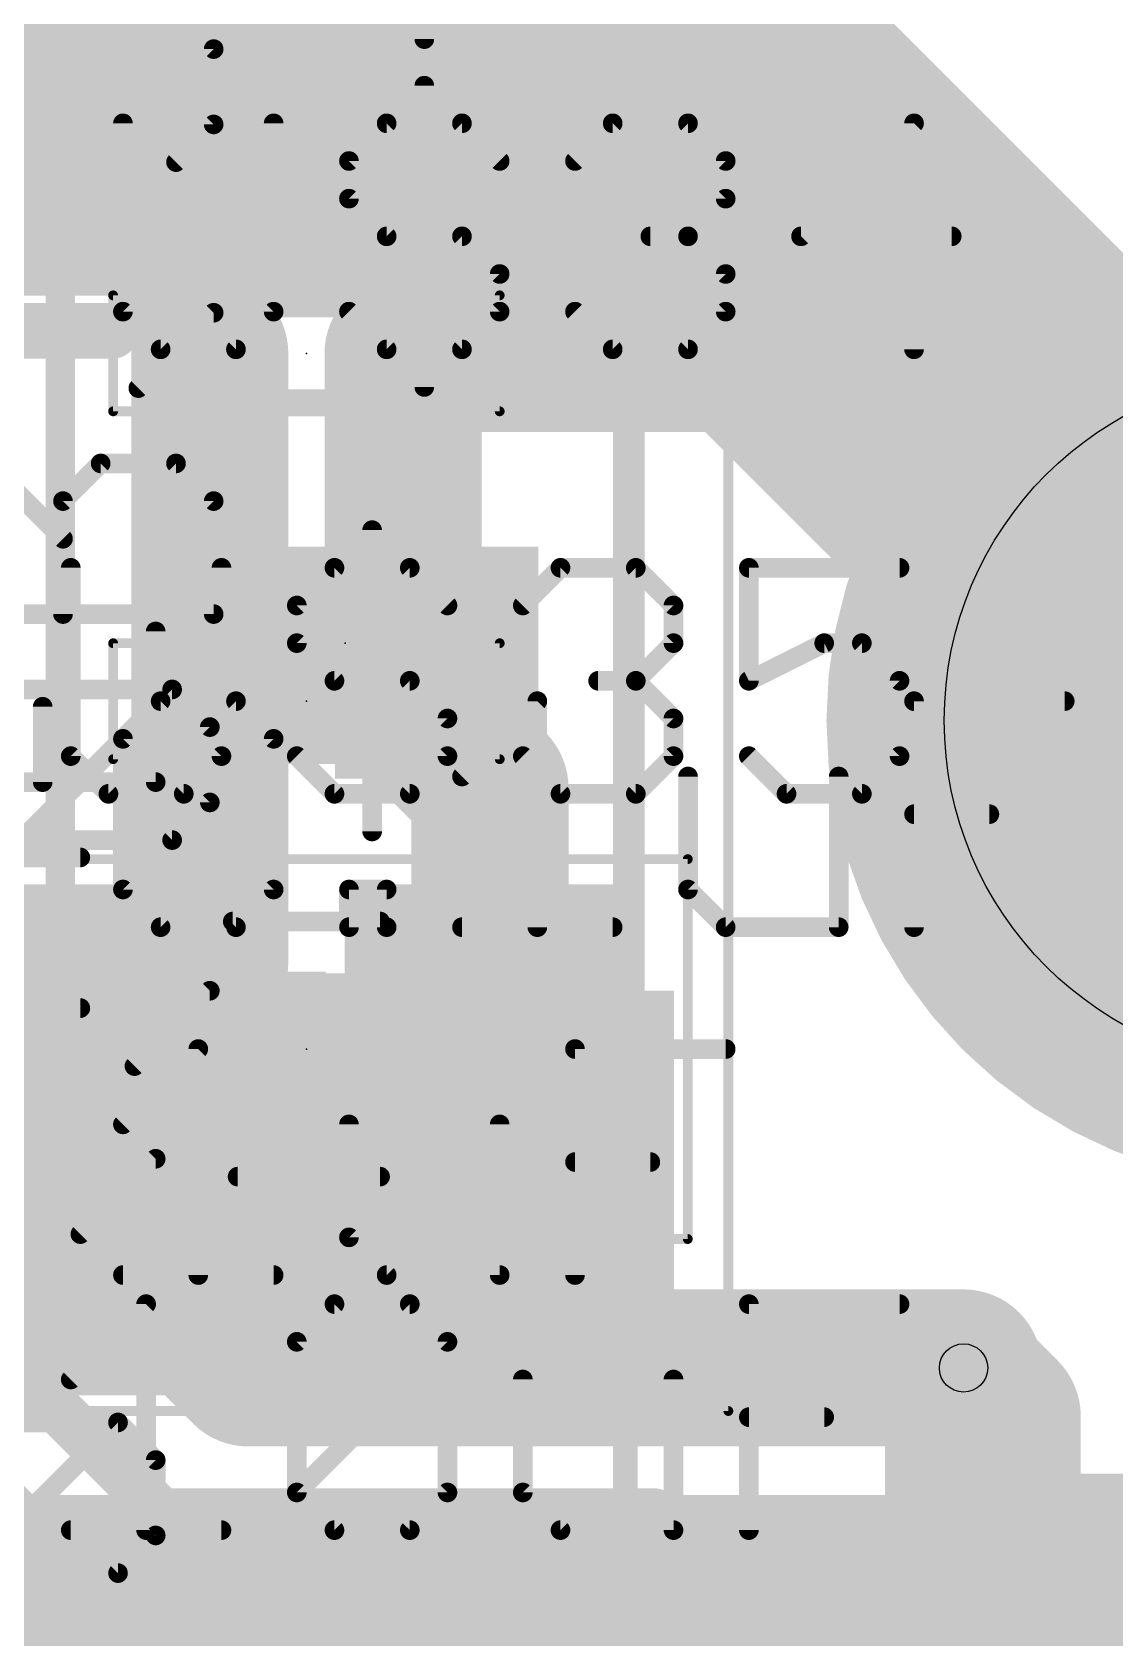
# Model space of a CAD drawing. Extents: x 61.5 to 101.4, y 9 to 89.5.
# Drawn here: x 81.08 to 86.68, y 73 to 81.31 of the extents above; entities that cross this region are included whole.
import ezdxf

# ---------------------------------------------------------------- set-up
doc = ezdxf.new("R2010")
doc.units = 0
for name, color, linetype in [('1', 22, 'CONTINUOUS'), ('16', 175, 'CONTINUOUS'), ('17', 82, 'CONTINUOUS'), ('18', 82, 'CONTINUOUS'), ('21', 253, 'CONTINUOUS'), ('22', 253, 'CONTINUOUS'), ('23', 7, 'CONTINUOUS'), ('24', 7, 'CONTINUOUS'), ('25', 253, 'CONTINUOUS'), ('26', 253, 'CONTINUOUS'), ('27', 253, 'CONTINUOUS'), ('28', 253, 'CONTINUOUS'), ('29', 253, 'CONTINUOUS'), ('30', 253, 'CONTINUOUS'), ('31', 253, 'CONTINUOUS'), ('32', 253, 'CONTINUOUS'), ('35', 253, 'CONTINUOUS'), ('36', 253, 'CONTINUOUS'), ('39', 22, 'CONTINUOUS'), ('40', 175, 'CONTINUOUS'), ('44', 253, 'CONTINUOUS'), ('51', 253, 'CONTINUOUS'), ('52', 253, 'CONTINUOUS')]:
    doc.layers.add(name, color=color, linetype=linetype)

# ---------------------------------------------------------------- blocks, each defined once
blk = doc.blocks.new('RECT')
blk.add_solid([(-0.5, -0.5), (0.5, -0.5), (-0.5, 0.5), (0.5, 0.5)])
blk = doc.blocks.new('ROUNDP')
at = {"const_width": 0.5}
blk.add_lwpolyline([(0, -0.25, 1), (0, 0.25, 1), (0, -0.25)], format="xyb", dxfattribs=at)
blk = doc.blocks.new('ROUNDV')
at = {"const_width": 0.5}
blk.add_lwpolyline([(0, -0.25, 1), (0, 0.25, 1), (0, -0.25)], format="xyb", dxfattribs=at)

msp = doc.modelspace()

# ---------------------------------------------------------------- linework, layer by layer
at = {"layer": '1'}
for points, const_width in [([(80.95, 80.7), (82, 79.65)], 0.254), ([(82, 79.65), (82, 77.85)], 0.8128), ([(83, 77.85), (83, 79.65)], 0.8128), ([(83, 79.65), (85.7, 79.65)], 0.8128), ([(85.7, 79.65), (87.6, 77.75)], 0.8128), ([(82, 79.65), (81.75, 79.65)], 0.254), ([(82, 77.85), (82, 76.55)], 0.8128), ([(83.4, 77.45), (83, 77.85)], 0.8128), ([(83.4, 77.45), (83.45, 77.4)], 0.8128), ([(83.45, 77.4), (83.45, 76.05)], 0.8128), ([(82, 76.55), (82, 76.5)], 0.8128), ([(82, 76.5), (81.55, 76.05)], 0.8128), ([(81.55, 76.05), (81.55, 75.05)], 0.8128), ([(81.55, 75.05), (82.2, 74.4)], 0.8128), ([(80.45, 74.95), (81.75, 73.65)], 0.254), ([(82.2, 74.4), (85.9, 74.4)], 0.8128), ([(85.9, 74.4), (85.9, 74.35)], 0.8128), ([(85.9, 74.35), (86.1, 74.15)], 0.8128), ([(86.1, 69.15), (86.1, 74.15)], 0.8128), ([(80.85, 73.8), (81.45, 73.2)], 0.254), ([(87.9, 73.65), (85.95, 73.65)], 0.4064), ([(81.75, 73.65), (84.3, 73.65)], 0.254), ([(84.3, 73.65), (85.35, 72.6)], 0.254), ([(81.45, 73.2), (83.85, 73.2)], 0.254), ([(83.85, 73.2), (84.75, 72.3)], 0.254)]:
    msp.add_lwpolyline(points, dxfattribs=dict(at, const_width=const_width))
for points, const_width in [([(82.2032, 79.65, 1), (81.7968, 79.65)], 0.4064), ([(83.2032, 79.65, 1), (82.7968, 79.65)], 0.4064), ([(83, 79.8532, 1), (83, 79.4468)], 0.4064), ([(85.8437, 79.7937, 1), (85.5563, 79.5063)], 0.4064), ([(85.7, 79.4468, 1), (85.7, 79.8532)], 0.4064), ([(81.75, 79.7135, 1), (81.75, 79.5865)], 0.127), ([(82, 79.5865, 1), (82, 79.7135)], 0.127), ([(81.9551, 79.6051, 1), (82.0449, 79.6949)], 0.127), ([(82.2032, 77.85, 1), (81.7968, 77.85)], 0.4064), ([(83.1437, 77.9937, 1), (82.8563, 77.7063)], 0.4064), ([(81.7968, 77.85, 1), (82.2032, 77.85)], 0.4064), ([(82.7968, 77.85, 1), (83.2032, 77.85)], 0.4064), ([(83.5437, 77.5937, 1), (83.2563, 77.3063)], 0.4064), ([(83.6532, 77.4, 1), (83.2468, 77.4)], 0.4064), ([(83.2563, 77.3063, 1), (83.5437, 77.5937)], 0.4064), ([(83.3063, 77.2563, 1), (83.5937, 77.5437)], 0.4064), ([(82.2032, 76.55, 1), (81.7968, 76.55)], 0.4064), ([(82.1437, 76.3563, 1), (81.8563, 76.6437)], 0.4064), ([(81.7968, 76.55, 1), (82.2032, 76.55)], 0.4064), ([(81.7968, 76.5, 1), (82.2032, 76.5)], 0.4064), ([(81.7532, 76.05, 1), (81.3468, 76.05)], 0.4064), ([(81.4063, 76.1937, 1), (81.6937, 75.9063)], 0.4064), ([(83.2468, 76.05, 1), (83.6532, 76.05)], 0.4064), ([(81.6937, 75.1937, 1), (81.4063, 74.9063)], 0.4064), ([(81.3468, 75.05, 1), (81.7532, 75.05)], 0.4064), ([(82.2, 74.6032, 1), (82.2, 74.1968)], 0.4064), ([(86.1032, 74.4, 1), (85.6968, 74.4)], 0.4064), ([(85.9, 74.1968, 1), (85.9, 74.6032)], 0.4064), ([(82.0563, 74.2563, 1), (82.3437, 74.5437)], 0.4064), ([(86.0437, 74.4937, 1), (85.7563, 74.2063)], 0.4064), ([(85.6968, 74.35, 1), (86.1032, 74.35)], 0.4064), ([(86.3032, 74.15, 1), (85.8968, 74.15)], 0.4064), ([(85.9563, 74.0063, 1), (86.2437, 74.2937)], 0.4064), ([(85.95, 73.7516, 1), (85.95, 73.5484)], 0.2032), ([(81.75, 73.7135, 1), (81.75, 73.5865)], 0.127), ([(81.7051, 73.6051, 1), (81.7949, 73.6949)], 0.127), ([(84.3449, 73.6949, 1), (84.2551, 73.6051)], 0.127), ([(84.3, 73.5865, 1), (84.3, 73.7135)], 0.127), ([(81.45, 73.2635, 1), (81.45, 73.1365)], 0.127), ([(81.4051, 73.1551, 1), (81.4949, 73.2449)], 0.127), ([(83.8949, 73.2449, 1), (83.8051, 73.1551)], 0.127), ([(83.85, 73.1365, 1), (83.85, 73.2635)], 0.127)]:
    msp.add_lwpolyline(points, format="xyb", dxfattribs=dict(at, const_width=const_width))
at = {"layer": '16'}
for points, const_width in [([(82.7, 80.95), (81.55, 82.1)], 1.016), ([(82.7, 80.95), (84.4, 80.95)], 2.1844), ([(84.4, 80.95), (87.6, 77.75)], 2.1844), ([(81.5, 79.75), (82.7, 80.95)], 0.254), ([(80.3, 79.75), (81.5, 79.75)], 0.254), ([(80.1115, 75.35), (79.9389, 75.1774)], 2.1844), ([(80.25, 75.35), (80.1115, 75.35)], 2.1844), ([(82.7, 75.35), (80.25, 75.35)], 2.1844), ([(85.9, 74.4), (85.9, 73.25)], 0.8128), ([(81.2, 72.65), (80.325, 71.775)], 2.1844), ([(81.2, 72.65), (87.8918, 72.65)], 2.1844)]:
    msp.add_lwpolyline(points, dxfattribs=dict(at, const_width=const_width))
for points, const_width in [([(82.7, 81.4961, 1), (82.7, 80.4039)], 1.0922), ([(84.7862, 81.3362, 1), (84.0138, 80.5638)], 1.0922), ([(84.4, 80.4039, 1), (84.4, 81.4961)], 1.0922), ([(82.5204, 80.7704, 1), (82.8796, 81.1296)], 0.508), ([(82.7449, 80.9051, 1), (82.6551, 80.9949)], 0.127), ([(81.4551, 79.7949, 1), (81.5449, 79.7051)], 0.127), ([(81.5, 79.6865, 1), (81.5, 79.8135)], 0.127), ([(87.2138, 77.3638, 1), (87.9862, 78.1362)], 1.0922), ([(80.4976, 74.9638, 1), (79.7253, 75.7362)], 1.0922), ([(80.25, 74.8039, 1), (80.25, 75.8961)], 1.0922), ([(82.7, 74.8039, 1), (82.7, 75.8961)], 1.0922), ([(86.1032, 74.4, 1), (85.6968, 74.4)], 0.4064), ([(85.9, 74.4, 0.4142), (87.65, 72.65)], 0.254), ([(85.9635, 74.4, 1), (85.8365, 74.4)], 0.127), ([(81.2, 73.1961, 1), (81.2, 72.1039)], 1.0922), ([(81.5862, 72.2638, 1), (80.8138, 73.0362)], 1.0922), ([(85.6968, 73.25, 1), (86.1032, 73.25)], 0.4064)]:
    msp.add_lwpolyline(points, format="xyb", dxfattribs=dict(at, const_width=const_width))
at = {"layer": '21', "const_width": 0.127}
msp.add_lwpolyline([(84.15, 89.25), (84.15, 9.25)], dxfattribs=at)
at = {"layer": '22', "const_width": 0.1524}
for points in [[(81.227, 79.623), (81.227, 76.652)], [(84.173, 79.623), (84.173, 76.652)]]:
    msp.add_lwpolyline(points, dxfattribs=at)
at = {"layer": '22', "const_width": 0.0762}
for points in [[(81.2651, 79.623, 1), (81.1889, 79.623)], [(84.2111, 79.623, 1), (84.1349, 79.623)], [(81.1889, 76.652, 1), (81.2651, 76.652)], [(84.1349, 76.652, 1), (84.2111, 76.652)]]:
    msp.add_lwpolyline(points, format="xyb", dxfattribs=at)
at = {"layer": '23'}
for p in [(82.5, 79.65), (82.5, 77.85), (82.5, 76.05)]:
    msp.add_point(p, dxfattribs=at)
at = {"layer": '24'}
msp.add_point((82.7, 78.15), dxfattribs=at)
at = {"layer": '25', "const_width": 0.1016}
for points in [[(83.11, 82.8351), (83.11, 81.2759)], [(83.11, 81.0351), (83.11, 79.4759)], [(81.5508, 80.8402), (81.5508, 79.8657)], [(82.3304, 79.8657), (82.3304, 80.8402)], [(82.7202, 80.6453), (82.9151, 80.8402)], [(82.9151, 80.8402), (83.3049, 80.8402)], [(83.3049, 80.8402), (83.4998, 80.6453)], [(83.8896, 80.6453), (84.0845, 80.8402)], [(84.0845, 80.8402), (84.4743, 80.8402)], [(84.4743, 80.8402), (84.6692, 80.6453)], [(85.6437, 80.8402), (85.059, 80.2555)], [(85.6437, 79.6708), (85.6437, 80.8402)], [(82.7202, 80.4504), (82.7202, 80.6453)], [(84.6692, 80.6453), (84.6692, 80.4504)], [(82.9151, 80.2555), (82.7202, 80.4504)], [(84.6692, 80.4504), (84.4743, 80.2555)], [(83.3049, 80.2555), (82.9151, 80.2555)], [(83.4998, 80.0606), (83.3049, 80.2555)], [(84.4743, 80.2555), (84.2794, 80.2555)], [(84.4743, 80.2555), (84.6692, 80.0606)], [(85.059, 80.2555), (85.8386, 80.2555)], [(83.4998, 79.8657), (83.4998, 80.0606)], [(84.6692, 80.0606), (84.6692, 79.8657)], [(81.5508, 79.8657), (81.7457, 79.6708)], [(82.1355, 79.6708), (82.3304, 79.8657)], [(82.7202, 79.8657), (82.9151, 79.6708)], [(83.3049, 79.6708), (83.4998, 79.8657)], [(84.0845, 79.6708), (83.8896, 79.8657)], [(84.6692, 79.8657), (84.4743, 79.6708)], [(81.7457, 79.6708), (82.1355, 79.6708)], [(82.9151, 79.6708), (83.3049, 79.6708)], [(84.4743, 79.6708), (84.0845, 79.6708)], [(82.84, 78.7351), (82.84, 77.1759)], [(81.2808, 78.5402), (81.2808, 77.5657)], [(82.0604, 77.5657), (82.0604, 78.5402)], [(82.4502, 78.3453), (82.6451, 78.5402)], [(82.6451, 78.5402), (83.0349, 78.5402)], [(83.0349, 78.5402), (83.2298, 78.3453)], [(83.6196, 78.3453), (83.8145, 78.5402)], [(83.8145, 78.5402), (84.2043, 78.5402)], [(84.2043, 78.5402), (84.3992, 78.3453)], [(85.5686, 78.5402), (84.789, 78.5402)], [(84.789, 78.5402), (84.789, 77.9555)], [(82.4502, 78.1504), (82.4502, 78.3453)], [(84.3992, 78.3453), (84.3992, 78.1504)], [(82.6451, 77.9555), (82.4502, 78.1504)], [(84.3992, 78.1504), (84.2043, 77.9555)], [(84.789, 77.9555), (85.1788, 78.1504)], [(85.1788, 78.1504), (85.3737, 78.1504)], [(85.3737, 78.1504), (85.5686, 77.9555)], [(83.0349, 77.9555), (82.6451, 77.9555)], [(83.2298, 77.7606), (83.0349, 77.9555)], [(84.2043, 77.9555), (84.0094, 77.9555)], [(84.2043, 77.9555), (84.3992, 77.7606)], [(85.5686, 77.9555), (85.5686, 77.5657)], [(83.2298, 77.5657), (83.2298, 77.7606)], [(84.3992, 77.7606), (84.3992, 77.5657)], [(81.2808, 77.5657), (81.4757, 77.3708)], [(81.8655, 77.3708), (82.0604, 77.5657)], [(82.4502, 77.5657), (82.6451, 77.3708)], [(83.0349, 77.3708), (83.2298, 77.5657)], [(83.8145, 77.3708), (83.6196, 77.5657)], [(84.3992, 77.5657), (84.2043, 77.3708)], [(84.9839, 77.3708), (84.789, 77.5657)], [(85.5686, 77.5657), (85.3737, 77.3708)], [(81.4757, 77.3708), (81.8655, 77.3708)], [(82.6451, 77.3708), (83.0349, 77.3708)], [(84.2043, 77.3708), (83.8145, 77.3708)], [(85.3737, 77.3708), (84.9839, 77.3708)]]:
    msp.add_lwpolyline(points, dxfattribs=at)
at = {"layer": '25', "const_width": 0.0508}
for points in [[(83.0846, 81.2759, 1), (83.1354, 81.2759)], [(83.1354, 81.0351, 1), (83.0846, 81.0351)], [(81.5762, 80.8402, 1), (81.5254, 80.8402)], [(82.3558, 80.8402, 1), (82.305, 80.8402)], [(82.9151, 80.8656, 1), (82.9151, 80.8148)], [(82.9331, 80.8222, 1), (82.8971, 80.8582)], [(83.3229, 80.8582, 1), (83.2869, 80.8222)], [(83.3049, 80.8148, 1), (83.3049, 80.8656)], [(84.0845, 80.8656, 1), (84.0845, 80.8148)], [(84.1025, 80.8222, 1), (84.0665, 80.8582)], [(84.4923, 80.8582, 1), (84.4563, 80.8222)], [(84.4743, 80.8148, 1), (84.4743, 80.8656)], [(85.6691, 80.8402, 1), (85.6183, 80.8402)], [(85.6616, 80.8222, 1), (85.6257, 80.8582)], [(82.7022, 80.6633, 1), (82.7382, 80.6273)], [(82.7456, 80.6453, 1), (82.6948, 80.6453)], [(83.4818, 80.6273, 1), (83.5178, 80.6633)], [(83.8716, 80.6633, 1), (83.9076, 80.6273)], [(84.6946, 80.6453, 1), (84.6438, 80.6453)], [(84.6512, 80.6273, 1), (84.6872, 80.6633)], [(82.7382, 80.4684, 1), (82.7022, 80.4324)], [(82.6948, 80.4504, 1), (82.7456, 80.4504)], [(84.6438, 80.4504, 1), (84.6946, 80.4504)], [(84.6872, 80.4324, 1), (84.6512, 80.4684)], [(82.9151, 80.2809, 1), (82.9151, 80.2301)], [(82.8971, 80.2375, 1), (82.9331, 80.2735)], [(83.3229, 80.2735, 1), (83.2869, 80.2375)], [(83.3049, 80.2301, 1), (83.3049, 80.2809)], [(84.2794, 80.2809, 1), (84.2794, 80.2301)], [(84.4923, 80.2735, 1), (84.4563, 80.2375)], [(84.4563, 80.2735, 1), (84.4923, 80.2375)], [(84.4743, 80.2301, 1), (84.4743, 80.2809)], [(85.041, 80.2735, 1), (85.077, 80.2375)], [(85.059, 80.2809, 1), (85.059, 80.2301)], [(85.8386, 80.2301, 1), (85.8386, 80.2809)], [(83.5252, 80.0606, 1), (83.4744, 80.0606)], [(83.4818, 80.0426, 1), (83.5178, 80.0786)], [(84.6946, 80.0606, 1), (84.6438, 80.0606)], [(84.6512, 80.0426, 1), (84.6872, 80.0786)], [(81.5688, 79.8837, 1), (81.5328, 79.8477)], [(81.5254, 79.8657, 1), (81.5762, 79.8657)], [(82.305, 79.8657, 1), (82.3558, 79.8657)], [(82.3484, 79.8477, 1), (82.3124, 79.8837)], [(82.7382, 79.8837, 1), (82.7022, 79.8477)], [(83.4744, 79.8657, 1), (83.5252, 79.8657)], [(83.5178, 79.8477, 1), (83.4818, 79.8837)], [(83.9076, 79.8837, 1), (83.8716, 79.8477)], [(84.6438, 79.8657, 1), (84.6946, 79.8657)], [(84.6872, 79.8477, 1), (84.6512, 79.8837)], [(81.7457, 79.6962, 1), (81.7457, 79.6454)], [(81.7277, 79.6528, 1), (81.7637, 79.6888)], [(82.1175, 79.6888, 1), (82.1535, 79.6528)], [(82.1355, 79.6454, 1), (82.1355, 79.6962)], [(82.9151, 79.6962, 1), (82.9151, 79.6454)], [(82.8971, 79.6528, 1), (82.9331, 79.6888)], [(83.2869, 79.6888, 1), (83.3229, 79.6528)], [(83.3049, 79.6454, 1), (83.3049, 79.6962)], [(84.0845, 79.6962, 1), (84.0845, 79.6454)], [(84.0665, 79.6528, 1), (84.1025, 79.6888)], [(84.4563, 79.6888, 1), (84.4923, 79.6528)], [(84.4743, 79.6454, 1), (84.4743, 79.6962)], [(85.6183, 79.6708, 1), (85.6691, 79.6708)], [(83.0846, 79.4759, 1), (83.1354, 79.4759)], [(82.8654, 78.7351, 1), (82.8146, 78.7351)], [(81.3062, 78.5402, 1), (81.2554, 78.5402)], [(82.0858, 78.5402, 1), (82.035, 78.5402)], [(82.6451, 78.5656, 1), (82.6451, 78.5148)], [(82.6631, 78.5222, 1), (82.6271, 78.5582)], [(83.0529, 78.5582, 1), (83.0169, 78.5222)], [(83.0349, 78.5148, 1), (83.0349, 78.5656)], [(83.8145, 78.5656, 1), (83.8145, 78.5148)], [(83.8325, 78.5222, 1), (83.7965, 78.5582)], [(84.2223, 78.5582, 1), (84.1863, 78.5222)], [(84.2043, 78.5148, 1), (84.2043, 78.5656)], [(84.789, 78.5656, 1), (84.789, 78.5148)], [(84.8144, 78.5402, 1), (84.7636, 78.5402)], [(85.5686, 78.5148, 1), (85.5686, 78.5656)], [(82.4322, 78.3633, 1), (82.4682, 78.3273)], [(82.4756, 78.3453, 1), (82.4248, 78.3453)], [(83.2118, 78.3273, 1), (83.2478, 78.3633)], [(83.6016, 78.3633, 1), (83.6376, 78.3273)], [(84.4246, 78.3453, 1), (84.3738, 78.3453)], [(84.3812, 78.3273, 1), (84.4172, 78.3633)], [(82.4682, 78.1684, 1), (82.4322, 78.1324)], [(84.4172, 78.1324, 1), (84.3812, 78.1684)], [(85.1788, 78.1758, 1), (85.1788, 78.125)], [(85.1901, 78.1277, 1), (85.1674, 78.1731)], [(85.3916, 78.1684, 1), (85.3557, 78.1324)], [(85.3737, 78.125, 1), (85.3737, 78.1758)], [(82.4248, 78.1504, 1), (82.4756, 78.1504)], [(84.3738, 78.1504, 1), (84.4246, 78.1504)], [(82.6451, 77.9809, 1), (82.6451, 77.9301)], [(82.6271, 77.9375, 1), (82.6631, 77.9735)], [(83.0529, 77.9735, 1), (83.0169, 77.9375)], [(83.0349, 77.9301, 1), (83.0349, 77.9809)], [(84.0094, 77.9809, 1), (84.0094, 77.9301)], [(84.2223, 77.9735, 1), (84.1863, 77.9375)], [(84.1863, 77.9735, 1), (84.2223, 77.9375)], [(84.2043, 77.9301, 1), (84.2043, 77.9809)], [(84.7776, 77.9782, 1), (84.8003, 77.9328)], [(84.7636, 77.9555, 1), (84.8144, 77.9555)], [(85.594, 77.9555, 1), (85.5432, 77.9555)], [(85.5506, 77.9375, 1), (85.5865, 77.9735)], [(83.2552, 77.7606, 1), (83.2044, 77.7606)], [(83.2118, 77.7426, 1), (83.2478, 77.7786)], [(84.4246, 77.7606, 1), (84.3738, 77.7606)], [(84.3812, 77.7426, 1), (84.4172, 77.7786)], [(81.2988, 77.5837, 1), (81.2628, 77.5477)], [(82.0784, 77.5477, 1), (82.0424, 77.5837)], [(82.4682, 77.5837, 1), (82.4322, 77.5477)], [(83.2478, 77.5477, 1), (83.2118, 77.5837)], [(83.6376, 77.5837, 1), (83.6016, 77.5477)], [(84.4172, 77.5477, 1), (84.3812, 77.5837)], [(84.807, 77.5837, 1), (84.771, 77.5477)], [(85.5865, 77.5477, 1), (85.5506, 77.5837)], [(81.2554, 77.5657, 1), (81.3062, 77.5657)], [(82.035, 77.5657, 1), (82.0858, 77.5657)], [(83.2044, 77.5657, 1), (83.2552, 77.5657)], [(84.3738, 77.5657, 1), (84.4246, 77.5657)], [(85.5432, 77.5657, 1), (85.594, 77.5657)], [(81.4757, 77.3962, 1), (81.4757, 77.3454)], [(81.4577, 77.3528, 1), (81.4937, 77.3888)], [(81.8475, 77.3888, 1), (81.8835, 77.3528)], [(81.8655, 77.3454, 1), (81.8655, 77.3962)], [(82.6451, 77.3962, 1), (82.6451, 77.3454)], [(82.6271, 77.3528, 1), (82.6631, 77.3888)], [(83.0169, 77.3888, 1), (83.0529, 77.3528)], [(83.0349, 77.3454, 1), (83.0349, 77.3962)], [(83.8145, 77.3962, 1), (83.8145, 77.3454)], [(83.7965, 77.3528, 1), (83.8325, 77.3888)], [(84.1863, 77.3888, 1), (84.2223, 77.3528)], [(84.2043, 77.3454, 1), (84.2043, 77.3962)], [(84.9839, 77.3962, 1), (84.9839, 77.3454)], [(84.9659, 77.3528, 1), (85.0018, 77.3888)], [(85.3557, 77.3888, 1), (85.3916, 77.3528)], [(85.3737, 77.3454, 1), (85.3737, 77.3962)], [(82.8146, 77.1759, 1), (82.8654, 77.1759)]]:
    msp.add_lwpolyline(points, format="xyb", dxfattribs=at)
at = {"layer": '26', "const_width": 0.1016}
for points in [[(80.8508, 80.6396), (81.6304, 81.4192)], [(81.8253, 81.4192), (82.0202, 81.2243)], [(82.0202, 81.2243), (82.0202, 80.8345)], [(82.0202, 80.8345), (81.8253, 80.6396)], [(82.0202, 79.86), (80.8508, 79.86)], [(81.6304, 79.4702), (82.0202, 79.86)], [(81.2406, 78.6906), (80.8508, 79.0804)], [(81.4355, 79.0804), (81.2406, 78.8855)], [(81.8253, 79.0804), (81.4355, 79.0804)], [(82.0202, 78.8855), (81.8253, 79.0804)], [(81.2406, 78.8855), (81.2406, 78.3008)], [(82.0202, 78.3008), (82.0202, 78.8855)], [(80.8508, 78.3008), (82.0202, 78.3008)]]:
    msp.add_lwpolyline(points, dxfattribs=at)
at = {"layer": '26', "const_width": 0.0508}
for points in [[(82.0456, 81.2243, 1), (81.9948, 81.2243)], [(82.0022, 81.2063, 1), (82.0382, 81.2423)], [(81.9948, 80.8345, 1), (82.0456, 80.8345)], [(82.0382, 80.8165, 1), (82.0022, 80.8525)], [(81.8073, 80.6576, 1), (81.8433, 80.6216)], [(82.0382, 79.842, 1), (82.0022, 79.878)], [(82.0202, 79.8346, 1), (82.0202, 79.8854)], [(81.6124, 79.4882, 1), (81.6484, 79.4522)], [(81.4355, 79.1058, 1), (81.4355, 79.055)], [(81.4535, 79.0624, 1), (81.4175, 79.0984)], [(81.8433, 79.0984, 1), (81.8073, 79.0624)], [(81.8253, 79.055, 1), (81.8253, 79.1058)], [(81.266, 78.8855, 1), (81.2152, 78.8855)], [(82.0456, 78.8855, 1), (81.9948, 78.8855)], [(81.2226, 78.9035, 1), (81.2586, 78.8675)], [(82.0022, 78.8675, 1), (82.0382, 78.9035)], [(81.2226, 78.6726, 1), (81.2586, 78.7086)], [(81.2152, 78.3008, 1), (81.266, 78.3008)], [(81.9948, 78.3008, 1), (82.0456, 78.3008)], [(82.0202, 78.2754, 1), (82.0202, 78.3262)]]:
    msp.add_lwpolyline(points, format="xyb", dxfattribs=at)
at = {"layer": '27', "const_width": 0.1016}
for points in [[(81.5508, 77.6553), (81.7457, 77.8502)], [(81.7457, 77.8502), (82.1355, 77.8502)], [(82.1355, 77.8502), (82.3304, 77.6553)], [(83.3049, 77.4604), (83.6947, 77.8502)], [(83.6947, 77.8502), (83.6947, 76.6808)], [(85.6437, 76.6808), (85.6437, 77.8502)], [(85.6437, 77.8502), (86.4233, 77.8502)], [(81.5508, 76.8757), (81.5508, 77.6553)], [(81.5508, 76.8757), (82.3304, 77.6553)], [(82.3304, 77.6553), (82.3304, 76.8757)], [(84.4743, 77.4604), (84.4743, 76.8757)], [(85.2539, 76.6808), (85.2539, 77.4604)], [(85.6437, 77.2655), (86.0335, 77.2655)], [(81.7457, 76.6808), (81.5508, 76.8757)], [(82.3304, 76.8757), (82.1355, 76.6808)], [(82.7202, 76.6808), (82.7202, 76.8757)], [(82.7202, 76.8757), (82.9151, 76.8757)], [(82.9151, 76.8757), (82.9151, 76.6808)], [(84.4743, 76.8757), (84.6692, 76.6808)], [(82.1355, 76.6808), (81.7457, 76.6808)], [(82.9151, 76.6808), (82.7202, 76.6808)], [(83.3049, 76.6808), (84.0845, 76.6808)], [(84.6692, 76.6808), (85.2539, 76.6808)], [(81.5508, 75.6604), (81.9406, 76.0502)], [(81.9406, 76.0502), (81.9406, 74.8808)], [(83.8896, 74.8808), (83.8896, 76.0502)], [(83.8896, 76.0502), (84.6692, 76.0502)], [(82.7202, 75.6604), (82.7202, 75.0757)], [(83.4998, 74.8808), (83.4998, 75.6604)], [(83.8896, 75.4655), (84.2794, 75.4655)], [(82.7202, 75.0757), (82.9151, 74.8808)], [(81.5508, 74.8808), (82.3304, 74.8808)], [(82.9151, 74.8808), (83.4998, 74.8808)], [(81.2808, 74.3404), (81.6706, 74.7302)], [(81.6706, 74.7302), (81.6706, 73.5608)], [(82.4502, 74.5353), (82.6451, 74.7302)], [(82.6451, 74.7302), (83.0349, 74.7302)], [(83.0349, 74.7302), (83.2298, 74.5353)], [(84.789, 73.5608), (84.789, 74.7302)], [(84.789, 74.7302), (85.5686, 74.7302)], [(82.4502, 73.7557), (82.4502, 74.5353)], [(82.4502, 73.7557), (83.2298, 74.5353)], [(83.2298, 74.5353), (83.2298, 73.7557)], [(83.6196, 74.3404), (83.6196, 73.7557)], [(84.3992, 73.5608), (84.3992, 74.3404)], [(84.789, 74.1455), (85.1788, 74.1455)], [(82.6451, 73.5608), (82.4502, 73.7557)], [(83.2298, 73.7557), (83.0349, 73.5608)], [(83.6196, 73.7557), (83.8145, 73.5608)], [(81.2808, 73.5608), (82.0604, 73.5608)], [(83.0349, 73.5608), (82.6451, 73.5608)], [(83.8145, 73.5608), (84.3992, 73.5608)]]:
    msp.add_lwpolyline(points, dxfattribs=at)
at = {"layer": '27', "const_width": 0.0508}
for points in [[(81.7457, 77.8756, 1), (81.7457, 77.8248)], [(81.7637, 77.8322, 1), (81.7277, 77.8682)], [(82.1535, 77.8682, 1), (82.1175, 77.8322)], [(82.1355, 77.8248, 1), (82.1355, 77.8756)], [(83.7201, 77.8502, 1), (83.6693, 77.8502)], [(83.7127, 77.8322, 1), (83.6767, 77.8682)], [(85.6691, 77.8502, 1), (85.6183, 77.8502)], [(85.6437, 77.8756, 1), (85.6437, 77.8248)], [(86.4233, 77.8248, 1), (86.4233, 77.8756)], [(81.5328, 77.6733, 1), (81.5688, 77.6373)], [(81.5762, 77.6553, 1), (81.5254, 77.6553)], [(82.3558, 77.6553, 1), (82.305, 77.6553)], [(82.3484, 77.6373, 1), (82.3124, 77.6733)], [(82.3124, 77.6373, 1), (82.3484, 77.6733)], [(83.2869, 77.4784, 1), (83.3229, 77.4424)], [(84.4997, 77.4604, 1), (84.4489, 77.4604)], [(85.2793, 77.4604, 1), (85.2285, 77.4604)], [(85.6437, 77.2909, 1), (85.6437, 77.2401)], [(86.0335, 77.2401, 1), (86.0335, 77.2909)], [(81.5688, 76.8937, 1), (81.5328, 76.8577)], [(81.5328, 76.8937, 1), (81.5688, 76.8577)], [(81.5254, 76.8757, 1), (81.5762, 76.8757)], [(82.305, 76.8757, 1), (82.3558, 76.8757)], [(82.3484, 76.8577, 1), (82.3124, 76.8937)], [(82.7456, 76.8757, 1), (82.6948, 76.8757)], [(82.7202, 76.9011, 1), (82.7202, 76.8503)], [(82.9405, 76.8757, 1), (82.8897, 76.8757)], [(82.9151, 76.8503, 1), (82.9151, 76.9011)], [(84.4923, 76.8937, 1), (84.4563, 76.8577)], [(84.4489, 76.8757, 1), (84.4997, 76.8757)], [(81.7457, 76.7062, 1), (81.7457, 76.6554)], [(81.7277, 76.6628, 1), (81.7637, 76.6988)], [(82.1175, 76.6988, 1), (82.1535, 76.6628)], [(82.1355, 76.6554, 1), (82.1355, 76.7062)], [(82.7202, 76.7062, 1), (82.7202, 76.6554)], [(82.6948, 76.6808, 1), (82.7456, 76.6808)], [(82.8897, 76.6808, 1), (82.9405, 76.6808)], [(82.9151, 76.6554, 1), (82.9151, 76.7062)], [(83.3049, 76.7062, 1), (83.3049, 76.6554)], [(83.6693, 76.6808, 1), (83.7201, 76.6808)], [(84.0845, 76.6554, 1), (84.0845, 76.7062)], [(84.6692, 76.7062, 1), (84.6692, 76.6554)], [(84.6512, 76.6628, 1), (84.6871, 76.6988)], [(85.2285, 76.6808, 1), (85.2793, 76.6808)], [(85.2539, 76.6554, 1), (85.2539, 76.7062)], [(85.6183, 76.6808, 1), (85.6691, 76.6808)], [(81.966, 76.0502, 1), (81.9152, 76.0502)], [(81.9586, 76.0322, 1), (81.9226, 76.0682)], [(83.915, 76.0502, 1), (83.8642, 76.0502)], [(83.8896, 76.0756, 1), (83.8896, 76.0248)], [(84.6692, 76.0248, 1), (84.6692, 76.0756)], [(81.5328, 75.6784, 1), (81.5688, 75.6424)], [(82.7456, 75.6604, 1), (82.6948, 75.6604)], [(83.5252, 75.6604, 1), (83.4744, 75.6604)], [(83.8896, 75.4909, 1), (83.8896, 75.4401)], [(84.2794, 75.4401, 1), (84.2794, 75.4909)], [(82.7382, 75.0937, 1), (82.7022, 75.0577)], [(82.6948, 75.0757, 1), (82.7456, 75.0757)], [(81.5508, 74.9062, 1), (81.5508, 74.8554)], [(81.9152, 74.8808, 1), (81.966, 74.8808)], [(82.3304, 74.8554, 1), (82.3304, 74.9062)], [(82.9151, 74.9062, 1), (82.9151, 74.8554)], [(82.8971, 74.8628, 1), (82.9331, 74.8988)], [(83.4744, 74.8808, 1), (83.5252, 74.8808)], [(83.4998, 74.8554, 1), (83.4998, 74.9062)], [(83.8642, 74.8808, 1), (83.915, 74.8808)], [(81.696, 74.7302, 1), (81.6452, 74.7302)], [(81.6886, 74.7122, 1), (81.6526, 74.7482)], [(82.6451, 74.7556, 1), (82.6451, 74.7048)], [(82.6631, 74.7122, 1), (82.6271, 74.7482)], [(83.0529, 74.7482, 1), (83.0169, 74.7122)], [(83.0349, 74.7048, 1), (83.0349, 74.7556)], [(84.8144, 74.7302, 1), (84.7636, 74.7302)], [(84.789, 74.7556, 1), (84.789, 74.7048)], [(85.5686, 74.7048, 1), (85.5686, 74.7556)], [(82.4322, 74.5533, 1), (82.4682, 74.5173)], [(82.4756, 74.5353, 1), (82.4248, 74.5353)], [(83.2552, 74.5353, 1), (83.2044, 74.5353)], [(83.2478, 74.5173, 1), (83.2118, 74.5533)], [(83.2118, 74.5173, 1), (83.2478, 74.5533)], [(81.2628, 74.3584, 1), (81.2988, 74.3224)], [(83.645, 74.3404, 1), (83.5942, 74.3404)], [(84.4246, 74.3404, 1), (84.3738, 74.3404)], [(84.789, 74.1709, 1), (84.789, 74.1201)], [(85.1788, 74.1201, 1), (85.1788, 74.1709)], [(82.4682, 73.7737, 1), (82.4322, 73.7377)], [(82.4322, 73.7737, 1), (82.4682, 73.7377)], [(83.2478, 73.7377, 1), (83.2118, 73.7737)], [(83.6376, 73.7737, 1), (83.6016, 73.7377)], [(82.4248, 73.7557, 1), (82.4756, 73.7557)], [(83.2044, 73.7557, 1), (83.2552, 73.7557)], [(83.5942, 73.7557, 1), (83.645, 73.7557)], [(81.2808, 73.5862, 1), (81.2808, 73.5354)], [(81.6452, 73.5608, 1), (81.696, 73.5608)], [(82.0604, 73.5354, 1), (82.0604, 73.5862)], [(82.6451, 73.5862, 1), (82.6451, 73.5354)], [(82.6271, 73.5428, 1), (82.6631, 73.5788)], [(83.0169, 73.5788, 1), (83.0529, 73.5428)], [(83.0349, 73.5354, 1), (83.0349, 73.5862)], [(83.8145, 73.5862, 1), (83.8145, 73.5354)], [(83.7965, 73.5428, 1), (83.8325, 73.5788)], [(84.3738, 73.5608, 1), (84.4246, 73.5608)], [(84.3992, 73.5354, 1), (84.3992, 73.5862)], [(84.7636, 73.5608, 1), (84.8144, 73.5608)]]:
    msp.add_lwpolyline(points, format="xyb", dxfattribs=at)
at = {"layer": '28', "const_width": 0.1016}
for points in [[(81.7202, 77.4314), (81.7202, 78.211)], [(81.8053, 77.911), (81.0257, 77.911)], [(81.0257, 77.1314), (81.8053, 77.911)], [(82.0002, 77.7161), (81.8053, 77.911)], [(81.1355, 77.4314), (81.1355, 77.8212)], [(82.0002, 77.3263), (82.0002, 77.7161)], [(80.5508, 77.4314), (81.7202, 77.4314)], [(81.8053, 77.1314), (82.0002, 77.3263)], [(81.0257, 77.1314), (81.8053, 77.1314)], [(80.5508, 77.0416), (81.3304, 77.0416)], [(82.0002, 76.3518), (80.8308, 76.3518)], [(81.6104, 75.962), (82.0002, 76.3518)], [(81.3304, 76.262), (80.7457, 76.262)], [(81.7202, 75.4824), (80.5508, 75.4824)], [(81.3304, 75.0926), (81.7202, 75.4824)], [(81.5253, 74.1181), (80.7457, 74.1181)], [(80.7457, 73.3385), (81.5253, 74.1181)], [(81.7202, 73.9232), (81.5253, 74.1181)], [(81.7202, 73.5334), (81.7202, 73.9232)], [(81.5253, 73.3385), (81.7202, 73.5334)], [(80.7457, 73.3385), (81.5253, 73.3385)]]:
    msp.add_lwpolyline(points, dxfattribs=at)
at = {"layer": '28', "const_width": 0.0508}
for points in [[(81.7456, 78.211, 1), (81.6948, 78.211)], [(81.8233, 77.929, 1), (81.7873, 77.893)], [(81.8233, 77.893, 1), (81.7873, 77.929)], [(81.8053, 77.8856, 1), (81.8053, 77.9364)], [(81.1609, 77.8212, 1), (81.1101, 77.8212)], [(82.0256, 77.7161, 1), (81.9748, 77.7161)], [(81.9822, 77.6981, 1), (82.0182, 77.7341)], [(81.1101, 77.4314, 1), (81.1609, 77.4314)], [(81.6948, 77.4314, 1), (81.7456, 77.4314)], [(81.7202, 77.406, 1), (81.7202, 77.4568)], [(82.0182, 77.3083, 1), (81.9822, 77.3443)], [(81.9748, 77.3263, 1), (82.0256, 77.3263)], [(81.7873, 77.1494, 1), (81.8233, 77.1134)], [(81.8053, 77.106, 1), (81.8053, 77.1568)], [(81.3304, 77.0162, 1), (81.3304, 77.067)], [(82.0182, 76.3338, 1), (81.9822, 76.3698)], [(82.0002, 76.3264, 1), (82.0002, 76.3772)], [(81.3304, 76.2366, 1), (81.3304, 76.2874)], [(81.5924, 75.98, 1), (81.6284, 75.944)], [(81.7382, 75.4644, 1), (81.7022, 75.5004)], [(81.7202, 75.457, 1), (81.7202, 75.5078)], [(81.3124, 75.1106, 1), (81.3484, 75.0746)], [(81.5433, 74.1361, 1), (81.5073, 74.1001)], [(81.5433, 74.1001, 1), (81.5073, 74.1361)], [(81.5253, 74.0927, 1), (81.5253, 74.1435)], [(81.7456, 73.9232, 1), (81.6948, 73.9232)], [(81.7022, 73.9052, 1), (81.7382, 73.9412)], [(81.6948, 73.5334, 1), (81.7456, 73.5334)], [(81.7382, 73.5154, 1), (81.7022, 73.5514)], [(81.5073, 73.3565, 1), (81.5433, 73.3205)], [(81.5253, 73.3131, 1), (81.5253, 73.3639)]]:
    msp.add_lwpolyline(points, format="xyb", dxfattribs=at)
at = {"layer": '39', "const_width": 0.0508}
for points in [[(81.5, 79.95), (81.5, 79.35)], [(83.5, 79.95), (81.5, 79.95)], [(83.5, 79.35), (83.5, 79.95)], [(81.5, 79.35), (83.5, 79.35)], [(81.5, 78.15), (81.5, 77.55)], [(83.5, 78.15), (81.5, 78.15)], [(83.5, 77.55), (83.5, 78.15)], [(81.5, 77.55), (83.5, 77.55)], [(80.527, 77.033), (84.473, 77.033)], [(84.473, 77.033), (84.473, 75.067)], [(84.473, 75.067), (80.527, 75.067)]]:
    msp.add_lwpolyline(points, dxfattribs=at)
at = {"layer": '39', "const_width": 0.0254}
for points in [[(81.5127, 79.95, 1), (81.4873, 79.95)], [(81.5, 79.9627, 1), (81.5, 79.9373)], [(83.5127, 79.95, 1), (83.4873, 79.95)], [(83.5, 79.9373, 1), (83.5, 79.9627)], [(81.5, 79.3627, 1), (81.5, 79.3373)], [(81.4873, 79.35, 1), (81.5127, 79.35)], [(83.4873, 79.35, 1), (83.5127, 79.35)], [(83.5, 79.3373, 1), (83.5, 79.3627)], [(81.5127, 78.15, 1), (81.4873, 78.15)], [(81.5, 78.1627, 1), (81.5, 78.1373)], [(83.5127, 78.15, 1), (83.4873, 78.15)], [(83.5, 78.1373, 1), (83.5, 78.1627)], [(81.5, 77.5627, 1), (81.5, 77.5373)], [(81.4873, 77.55, 1), (81.5127, 77.55)], [(83.4873, 77.55, 1), (83.5127, 77.55)], [(83.5, 77.5373, 1), (83.5, 77.5627)], [(84.4857, 77.033, 1), (84.4603, 77.033)], [(84.473, 77.0203, 1), (84.473, 77.0457)], [(84.4603, 75.067, 1), (84.4857, 75.067)], [(84.473, 75.0543, 1), (84.473, 75.0797)]]:
    msp.add_lwpolyline(points, format="xyb", dxfattribs=at)
at = {"layer": '40', "const_width": 0.0508}
for points in [[(84.683, 74.177), (84.683, 82.123)], [(80.717, 74.177), (84.683, 74.177)]]:
    msp.add_lwpolyline(points, dxfattribs=at)
at = {"layer": '40', "const_width": 0.0254}
for points in [[(84.683, 74.1643, 1), (84.683, 74.1897)], [(84.6703, 74.177, 1), (84.6957, 74.177)]]:
    msp.add_lwpolyline(points, format="xyb", dxfattribs=at)
at = {"layer": '44'}
for centre, radius in [((87.6, 77.75), 1.8), ((85.9, 74.4), 0.125)]:
    msp.add_circle(centre, radius, dxfattribs=at)
at = {"layer": '51'}
for points, const_width in [([(82.0318, 79.9, 1), (81.9682, 79.9)], 0.0635), ([(82.0318, 79.9, 1), (81.9682, 79.9)], 0.0635), ([(82, 79.9318, 1), (82, 79.8683)], 0.0635), ([(83.0318, 79.9, 1), (82.9682, 79.9)], 0.0635), ([(83, 79.8683, 1), (83, 79.9318)], 0.0635), ([(81.9682, 79.85, 1), (82.0318, 79.85)], 0.0635), ([(82, 79.4318, 1), (82, 79.3683)], 0.0635), ([(83, 79.3683, 1), (83, 79.4318)], 0.0635), ([(81.9682, 79.4, 1), (82.0318, 79.4)], 0.0635), ([(82.9682, 79.4, 1), (83.0318, 79.4)], 0.0635), ([(82.0318, 78.1, 1), (81.9682, 78.1)], 0.0635), ([(82.0318, 78.1, 1), (81.9682, 78.1)], 0.0635), ([(82, 78.1318, 1), (82, 78.0683)], 0.0635), ([(83.0318, 78.1, 1), (82.9682, 78.1)], 0.0635), ([(83, 78.0683, 1), (83, 78.1318)], 0.0635), ([(81.9682, 78.05, 1), (82.0318, 78.05)], 0.0635), ([(81.9682, 77.6, 1), (82.0318, 77.6)], 0.0635), ([(82, 77.6318, 1), (82, 77.5683)], 0.0635), ([(82.9682, 77.6, 1), (83.0318, 77.6)], 0.0635), ([(83, 77.5683, 1), (83, 77.6318)], 0.0635), ([(82.119, 76.7354, 1), (82.119, 76.6846)], 0.0508), ([(82.881, 76.6846, 1), (82.881, 76.7354)], 0.0508), ([(82.144, 75.4154, 1), (82.144, 75.3646)], 0.0508), ([(82.881, 75.3646, 1), (82.881, 75.4154)], 0.0508)]:
    msp.add_lwpolyline(points, format="xyb", dxfattribs=dict(at, const_width=const_width))
for points, const_width in [([(82, 79.9), (82, 79.4)], 0.127), ([(83, 79.9), (82, 79.9)], 0.127), ([(82, 79.9), (82, 79.85)], 0.127), ([(83, 79.4), (83, 79.9)], 0.127), ([(82, 79.4), (83, 79.4)], 0.127), ([(82, 78.1), (82, 77.6)], 0.127), ([(83, 78.1), (82, 78.1)], 0.127), ([(82, 78.1), (82, 78.05)], 0.127), ([(83, 77.6), (83, 78.1)], 0.127), ([(82, 77.6), (83, 77.6)], 0.127), ([(82.119, 76.71), (82.881, 76.71)], 0.1016), ([(82.144, 75.39), (82.881, 75.39)], 0.1016)]:
    msp.add_lwpolyline(points, dxfattribs=dict(at, const_width=const_width))
at = {"layer": '52', "const_width": 0.1524}
for points in [[(81.227, 80.512), (81.227, 75.763)], [(84.173, 80.512), (84.173, 75.763)]]:
    msp.add_lwpolyline(points, dxfattribs=at)
at = {"layer": '52', "const_width": 0.0762}
for points in [[(81.2651, 80.512, 1), (81.1889, 80.512)], [(84.2111, 80.512, 1), (84.1349, 80.512)], [(81.1889, 75.763, 1), (81.2651, 75.763)], [(84.1349, 75.763, 1), (84.2111, 75.763)]]:
    msp.add_lwpolyline(points, format="xyb", dxfattribs=at)

# ---------------------------------------------------------------- block references
at = {"layer": '1'}
for p, xscale, yscale in [((82, 79.65), 0.5, 0.6), ((83, 79.65), 0.5, 0.6), ((82, 77.85), 0.5, 0.6), ((83, 77.85), 0.5, 0.6), ((81.55, 76.05), 1.3, 1.5), ((83.45, 76.05), 1.3, 1.5)]:
    msp.add_blockref('RECT', p, dxfattribs=dict(at, xscale=xscale, yscale=yscale))
at = {"layer": '16', "xscale": 1.8, "yscale": 3.2, "rotation": 270}
for p in [(82.7, 80.95), (82.7, 75.35)]:
    msp.add_blockref('RECT', p, dxfattribs=at)
at = {"layer": '17', "xscale": 4.616, "yscale": 4.616}
msp.add_blockref('ROUNDP', (87.6, 77.75), dxfattribs=at)
msp.add_blockref('ROUNDP', (87.6, 77.75), dxfattribs=at)
at = {"layer": '18', "xscale": 0.6564, "yscale": 0.6564}
msp.add_blockref('ROUNDV', (85.9, 74.4), dxfattribs=at)
msp.add_blockref('ROUNDV', (85.9, 74.4), dxfattribs=at)
at = {"layer": '29'}
for name, p, xscale, yscale in [('ROUNDP', (87.6, 77.75), 4.8192, 4.8192), ('RECT', (82, 79.65), 0.7032, 0.8032), ('RECT', (83, 79.65), 0.7032, 0.8032), ('RECT', (82, 77.85), 0.7032, 0.8032), ('RECT', (83, 77.85), 0.7032, 0.8032), ('RECT', (81.55, 76.05), 1.5032, 1.7032), ('RECT', (83.45, 76.05), 1.5032, 1.7032)]:
    msp.add_blockref(name, p, dxfattribs=dict(at, xscale=xscale, yscale=yscale))
at = {"layer": '30', "xscale": 2.0032, "yscale": 3.4032, "rotation": 270}
for p in [(82.7, 80.95), (82.7, 75.35)]:
    msp.add_blockref('RECT', p, dxfattribs=at)
at = {"layer": '30', "xscale": 4.8192, "yscale": 4.8192}
msp.add_blockref('ROUNDP', (87.6, 77.75), dxfattribs=at)
at = {"layer": '31'}
for p, xscale, yscale in [((82, 79.65), 0.5, 0.6), ((83, 79.65), 0.5, 0.6), ((82, 77.85), 0.5, 0.6), ((83, 77.85), 0.5, 0.6), ((81.55, 76.05), 1.3, 1.5), ((83.45, 76.05), 1.3, 1.5)]:
    msp.add_blockref('RECT', p, dxfattribs=dict(at, xscale=xscale, yscale=yscale))
at = {"layer": '32', "xscale": 1.8, "yscale": 3.2, "rotation": 270}
for p in [(82.7, 80.95), (82.7, 75.35)]:
    msp.add_blockref('RECT', p, dxfattribs=at)
at = {"layer": '35', "xscale": 0.2002, "yscale": 0.8002}
msp.add_blockref('RECT', (82.5, 76.05), dxfattribs=at)
at = {"layer": '36', "xscale": 1.0002, "yscale": 2, "rotation": 270}
msp.add_blockref('RECT', (82.7, 78.15), dxfattribs=at)
at = {"layer": '51', "xscale": 0.7501, "yscale": 1.4501}
for p in [(81.7829, 76.0512), (83.2306, 76.0512)]:
    msp.add_blockref('RECT', p, dxfattribs=at)
at = {"layer": '52', "xscale": 0.8499, "yscale": 3.1001, "rotation": 270}
for p in [(82.6994, 80.9254), (82.6994, 75.3629)]:
    msp.add_blockref('RECT', p, dxfattribs=at)

doc.saveas('drawing.dxf')
